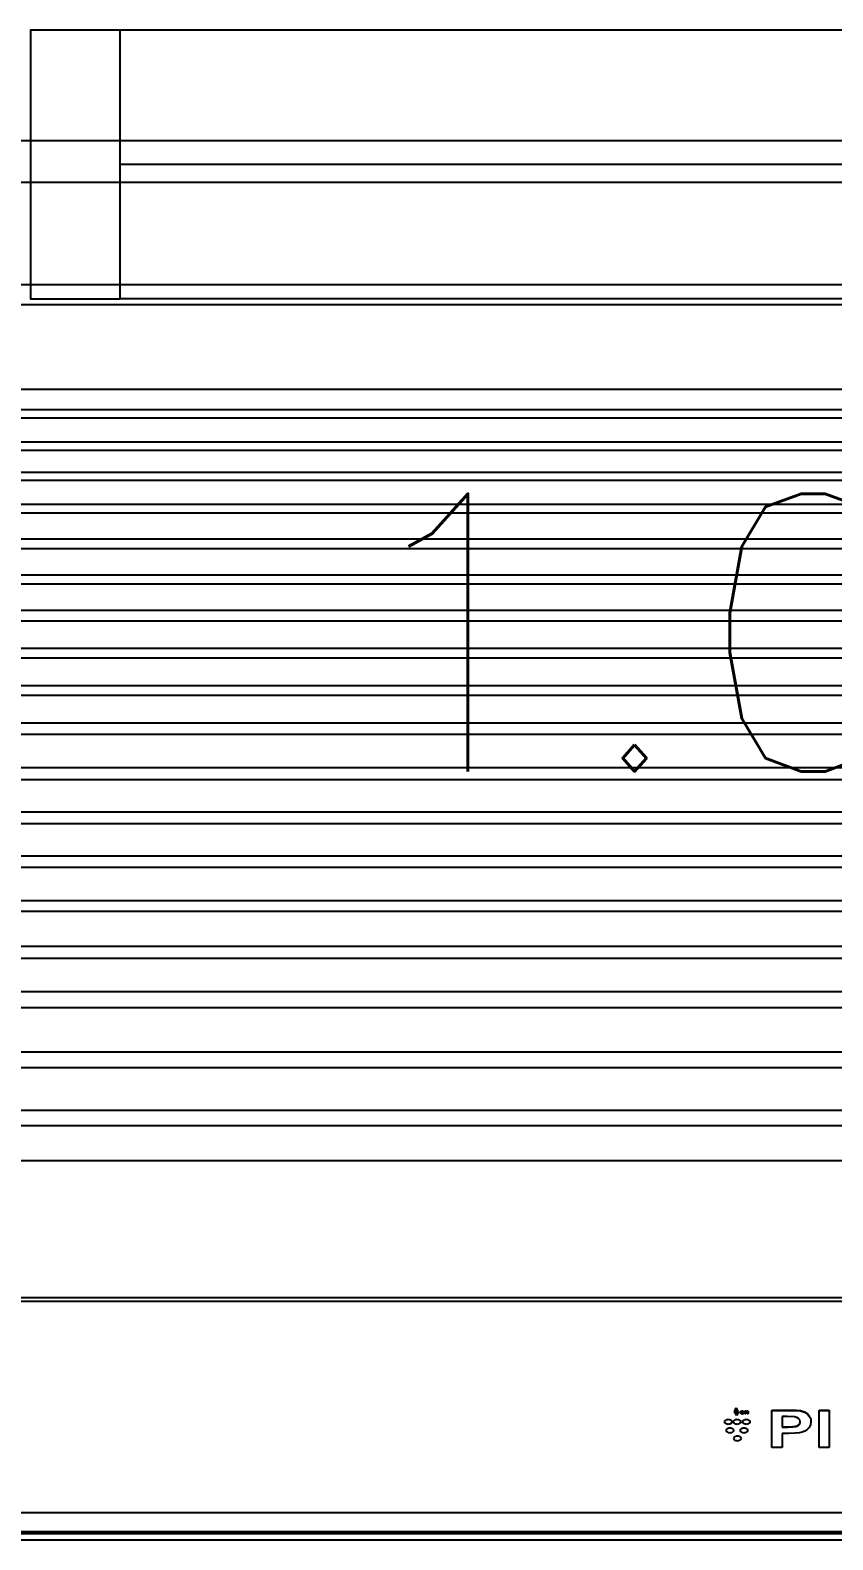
# Model space of a CAD drawing. Header units: inches. Extents: x -106706990 to 300603, y -86718466 to 1728185.
# Drawn here: x 148704 to 149152, y 49729 to 50572 of the extents above; entities that cross this region are included whole.
import ezdxf

# ---------------------------------------------------------------- set-up
doc = ezdxf.new("R2010")
doc.units = ezdxf.units.IN
doc.header["$MEASUREMENT"] = 0
for name, color, linetype in [('A-WIN', 9, 'Continuous'), ('Edges', 7, 'Continuous'), ('logo', 7, 'Continuous')]:
    doc.layers.add(name, color=color, linetype=linetype)
doc.styles.add('ROMANS', font='romans.shx', dxfattribs={"width": 0.75, "height": 200})

# ---------------------------------------------------------------- blocks, each defined once
blk = doc.blocks.new('A$C04C40081')
at = {"layer": 'A-WIN', "color": 8}
for p, q in [((850, 150), (50, 150)), ((850, 75), (50, 75)), ((850, 0), (50, 0))]:
    blk.add_line(p, q, dxfattribs=at)
at = {"layer": 'A-WIN', "color": 8, "linetype": 'Continuous'}
for points in [[(50, 150), (0, 150), (0, 0), (50, 0)], [(850, 150), (900, 150), (900, 0), (850, 0)]]:
    blk.add_lwpolyline(points, close=True, dxfattribs=at)
blk = doc.blocks.new('air con')
at = {"layer": 'Edges'}
for p, q in [((71.402, 41.898), (152.402, 41.898)), ((71.402, 41.095), (152.402, 41.095)), ((71.402, 39.122), (152.402, 39.122)), ((152.402, 38.724), (71.402, 38.724)), ((152.402, 37.092), (71.402, 37.092)), ((152.402, 36.701), (71.402, 36.701)), ((152.402, 36.542), (71.402, 36.542)), ((152.402, 36.078), (71.402, 36.078)), ((152.402, 35.914), (71.402, 35.914)), ((152.402, 35.493), (71.402, 35.493)), ((152.402, 35.34), (71.402, 35.34)), ((152.402, 34.877), (71.402, 34.877)), ((152.402, 34.709), (71.402, 34.709)), ((152.402, 34.207), (71.402, 34.207)), ((152.402, 34.022), (71.402, 34.022)), ((152.402, 33.51), (71.402, 33.51)), ((152.402, 33.335), (71.402, 33.335)), ((152.402, 32.826), (71.402, 32.826)), ((152.402, 32.625), (71.402, 32.625)), ((152.402, 32.098), (71.402, 32.098)), ((152.402, 31.911), (71.402, 31.911)), ((152.402, 31.378), (71.402, 31.378)), ((152.402, 31.189), (71.402, 31.189)), ((152.402, 30.654), (71.402, 30.654)), ((152.402, 30.439), (71.402, 30.439)), ((152.402, 29.791), (71.402, 29.791)), ((152.402, 29.562), (71.402, 29.562)), ((152.402, 28.935), (71.402, 28.935)), ((152.402, 28.714), (71.402, 28.714)), ((152.402, 28.092), (71.402, 28.092)), ((152.402, 27.871), (71.402, 27.871)), ((152.402, 27.226), (71.402, 27.226)), ((152.402, 27.024), (71.402, 27.024)), ((152.402, 26.349), (71.402, 26.349)), ((152.402, 26.117), (71.402, 26.117)), ((152.402, 25.469), (71.402, 25.469)), ((152.402, 25.162), (71.402, 25.162)), ((152.402, 24.304), (71.402, 24.304)), ((152.402, 24.002), (71.402, 24.002)), ((152.402, 23.184), (71.402, 23.184)), ((152.402, 22.883), (71.402, 22.883)), ((152.402, 22.213), (71.402, 22.213)), ((152.402, 19.568), (71.402, 19.568)), ((152.402, 19.493), (71.402, 19.493)), ((106.394, 17.184), (106.395, 17.187)), ((106.395, 17.187), (106.401, 17.199)), ((106.401, 17.199), (106.412, 17.209)), ((106.412, 17.209), (106.427, 17.217)), ((106.427, 17.217), (106.443, 17.222)), ((106.443, 17.222), (106.461, 17.224)), ((106.461, 17.224), (106.479, 17.222)), ((106.479, 17.222), (106.495, 17.217)), ((106.495, 17.217), (106.51, 17.209)), ((106.51, 17.209), (106.521, 17.199)), ((106.521, 17.199), (106.527, 17.187)), ((106.527, 17.187), (106.528, 17.184)), ((106.565, 17.184), (106.566, 17.187)), ((106.566, 17.187), (106.572, 17.199)), ((106.572, 17.199), (106.583, 17.209)), ((106.581, 17.368), (106.616, 17.445)), ((106.626, 17.296), (106.581, 17.368)), ((106.583, 17.209), (106.598, 17.217)), ((106.598, 17.217), (106.614, 17.222)), ((106.614, 17.222), (106.632, 17.224)), ((106.616, 17.445), (106.65, 17.368)), ((106.626, 17.296), (106.616, 17.445)), ((106.65, 17.368), (106.626, 17.296)), ((106.632, 17.224), (106.65, 17.222)), ((106.65, 17.222), (106.666, 17.217)), ((106.666, 17.217), (106.681, 17.209)), ((106.681, 17.209), (106.692, 17.199)), ((106.692, 17.199), (106.698, 17.187)), ((106.695, 17.356), (106.696, 17.363)), ((106.696, 17.347), (106.695, 17.356)), ((106.696, 17.363), (106.699, 17.371)), ((106.699, 17.339), (106.696, 17.347)), ((106.698, 17.187), (106.699, 17.184)), ((106.699, 17.371), (106.705, 17.377)), ((106.705, 17.333), (106.699, 17.339)), ((106.705, 17.377), (106.712, 17.382)), ((106.713, 17.328), (106.705, 17.333)), ((106.712, 17.382), (106.721, 17.384)), ((106.722, 17.326), (106.713, 17.328)), ((106.715, 17.363), (106.714, 17.355)), ((106.714, 17.355), (106.715, 17.347)), ((106.717, 17.366), (106.715, 17.363)), ((106.715, 17.347), (106.717, 17.344)), ((106.719, 17.368), (106.717, 17.366)), ((106.717, 17.344), (106.719, 17.342)), ((106.725, 17.372), (106.719, 17.368)), ((106.719, 17.342), (106.725, 17.338)), ((106.721, 17.384), (106.731, 17.385)), ((106.731, 17.325), (106.722, 17.326)), ((106.731, 17.373), (106.725, 17.372)), ((106.725, 17.338), (106.731, 17.337)), ((106.731, 17.385), (106.739, 17.385)), ((106.735, 17.373), (106.731, 17.373)), ((106.731, 17.337), (106.735, 17.338)), ((106.739, 17.325), (106.731, 17.325)), ((106.738, 17.372), (106.735, 17.373)), ((106.735, 17.338), (106.738, 17.338)), ((106.744, 17.368), (106.738, 17.372)), ((106.738, 17.338), (106.744, 17.342)), ((106.739, 17.385), (106.746, 17.383)), ((106.746, 17.327), (106.739, 17.325)), ((106.742, 17.184), (106.743, 17.187)), ((106.743, 17.187), (106.75, 17.199)), ((106.746, 17.366), (106.744, 17.368)), ((106.744, 17.342), (106.746, 17.344)), ((106.746, 17.383), (106.752, 17.381)), ((106.747, 17.363), (106.746, 17.366)), ((106.746, 17.344), (106.747, 17.347)), ((106.752, 17.33), (106.746, 17.327)), ((106.749, 17.355), (106.747, 17.363)), ((106.747, 17.347), (106.749, 17.355)), ((106.75, 17.199), (106.761, 17.209)), ((106.752, 17.381), (106.758, 17.377)), ((106.758, 17.333), (106.752, 17.33)), ((106.758, 17.377), (106.762, 17.372)), ((106.762, 17.338), (106.758, 17.333)), ((106.761, 17.209), (106.775, 17.217)), ((106.762, 17.372), (106.766, 17.367)), ((106.766, 17.343), (106.762, 17.338)), ((106.766, 17.367), (106.767, 17.361)), ((106.767, 17.349), (106.766, 17.343)), ((106.767, 17.361), (106.768, 17.355)), ((106.768, 17.355), (106.767, 17.349)), ((106.775, 17.217), (106.792, 17.222)), ((106.783, 17.326), (106.783, 17.384)), ((106.783, 17.384), (106.8, 17.384)), ((106.802, 17.326), (106.783, 17.326)), ((106.792, 17.222), (106.809, 17.224)), ((106.8, 17.384), (106.8, 17.376)), ((106.8, 17.376), (106.805, 17.38)), ((106.803, 17.366), (106.802, 17.361)), ((106.802, 17.361), (106.802, 17.352)), ((106.802, 17.352), (106.802, 17.326)), ((106.805, 17.369), (106.803, 17.366)), ((106.805, 17.38), (106.811, 17.383)), ((106.808, 17.371), (106.805, 17.369)), ((106.813, 17.373), (106.808, 17.371)), ((106.809, 17.224), (106.827, 17.222)), ((106.811, 17.383), (106.817, 17.385)), ((106.817, 17.374), (106.813, 17.373)), ((106.817, 17.385), (106.824, 17.385)), ((106.821, 17.373), (106.817, 17.374)), ((106.824, 17.372), (106.821, 17.373)), ((106.824, 17.385), (106.83, 17.385)), ((106.826, 17.37), (106.824, 17.372)), ((106.828, 17.368), (106.826, 17.37)), ((106.827, 17.222), (106.844, 17.217)), ((106.829, 17.363), (106.828, 17.368)), ((106.829, 17.356), (106.829, 17.363)), ((106.829, 17.326), (106.829, 17.356)), ((106.848, 17.326), (106.829, 17.326)), ((106.83, 17.385), (106.835, 17.384)), ((106.835, 17.384), (106.84, 17.381)), ((106.84, 17.381), (106.843, 17.379)), ((106.843, 17.379), (106.845, 17.376)), ((106.844, 17.217), (106.858, 17.209)), ((106.845, 17.376), (106.847, 17.372)), ((106.847, 17.372), (106.848, 17.362)), ((106.848, 17.362), (106.848, 17.326)), ((106.858, 17.209), (106.869, 17.199)), ((106.869, 17.199), (106.876, 17.187)), ((106.876, 17.187), (106.876, 17.184)), ((107.302, 17.402), (107.621, 17.402)), ((107.302, 17.402), (107.302, 17.396)), ((107.302, 17.396), (107.621, 17.396)), ((107.302, 16.682), (107.302, 17.396)), ((107.597, 17.275), (107.501, 17.275)), ((107.501, 17.275), (107.501, 17.079)), ((107.739, 17.27), (107.597, 17.275)), ((107.621, 17.402), (107.77, 17.4)), ((107.621, 17.396), (107.77, 17.393)), ((107.784, 17.259), (107.739, 17.27)), ((107.77, 17.4), (107.857, 17.392)), ((107.77, 17.393), (107.857, 17.385)), ((107.819, 17.238), (107.784, 17.259)), ((107.843, 17.21), (107.819, 17.238)), ((107.85, 17.177), (107.843, 17.21)), ((107.857, 17.392), (107.934, 17.366)), ((107.857, 17.385), (107.934, 17.359)), ((107.934, 17.366), (107.998, 17.322)), ((107.934, 17.359), (107.998, 17.315)), ((107.998, 17.322), (108.023, 17.293)), ((107.998, 17.322), (107.998, 17.315)), ((107.998, 17.315), (108.023, 17.286)), ((108.023, 17.293), (108.023, 17.286)), ((108.023, 17.286), (108.041, 17.26)), ((108.041, 17.26), (108.041, 17.253)), ((108.041, 17.253), (108.052, 17.223)), ((108.052, 17.223), (108.052, 17.217)), ((108.052, 17.217), (108.055, 17.183)), ((108.217, 17.402), (108.405, 17.402)), ((108.217, 17.402), (108.217, 17.396)), ((108.217, 17.396), (108.405, 17.396)), ((108.217, 16.682), (108.217, 17.396)), ((108.405, 17.402), (108.405, 17.396)), ((108.405, 17.396), (108.405, 16.682)), ((106.392, 17.174), (106.394, 17.184)), ((106.395, 17.161), (106.392, 17.174)), ((106.401, 17.149), (106.395, 17.161)), ((106.412, 17.139), (106.401, 17.149)), ((106.427, 17.131), (106.412, 17.139)), ((106.424, 17.008), (106.427, 17.021)), ((106.427, 16.995), (106.424, 17.008)), ((106.443, 17.126), (106.427, 17.131)), ((106.427, 17.021), (106.434, 17.033)), ((106.434, 16.983), (106.427, 16.995)), ((106.434, 17.033), (106.445, 17.044)), ((106.445, 16.973), (106.434, 16.983)), ((106.461, 17.124), (106.443, 17.126)), ((106.445, 17.044), (106.459, 17.051)), ((106.459, 16.965), (106.445, 16.973)), ((106.459, 17.051), (106.475, 17.056)), ((106.475, 16.96), (106.459, 16.965)), ((106.479, 17.126), (106.461, 17.124)), ((106.475, 17.056), (106.493, 17.058)), ((106.493, 16.958), (106.475, 16.96)), ((106.495, 17.131), (106.479, 17.126)), ((106.493, 17.058), (106.511, 17.056)), ((106.511, 16.96), (106.493, 16.958)), ((106.51, 17.139), (106.495, 17.131)), ((106.521, 17.149), (106.51, 17.139)), ((106.511, 17.056), (106.528, 17.051)), ((106.528, 16.965), (106.511, 16.96)), ((106.527, 17.161), (106.521, 17.149)), ((106.53, 17.174), (106.527, 17.161)), ((106.528, 17.184), (106.53, 17.174)), ((106.528, 17.051), (106.542, 17.044)), ((106.542, 16.973), (106.528, 16.965)), ((106.542, 17.044), (106.553, 17.033)), ((106.553, 16.983), (106.542, 16.973)), ((106.553, 17.033), (106.56, 17.021)), ((106.56, 16.995), (106.553, 16.983)), ((106.56, 17.021), (106.562, 17.008)), ((106.562, 17.008), (106.56, 16.995)), ((106.563, 17.174), (106.565, 17.184)), ((106.566, 17.161), (106.563, 17.174)), ((106.572, 17.149), (106.566, 17.161)), ((106.583, 17.139), (106.572, 17.149)), ((106.598, 17.131), (106.583, 17.139)), ((106.591, 16.889), (106.605, 16.897)), ((106.614, 17.126), (106.598, 17.131)), ((106.605, 16.897), (106.621, 16.902)), ((106.632, 17.124), (106.614, 17.126)), ((106.621, 16.902), (106.639, 16.903)), ((106.65, 17.126), (106.632, 17.124)), ((106.639, 16.903), (106.657, 16.902)), ((106.666, 17.131), (106.65, 17.126)), ((106.657, 16.902), (106.674, 16.897)), ((106.681, 17.139), (106.666, 17.131)), ((106.674, 16.897), (106.688, 16.889)), ((106.692, 17.149), (106.681, 17.139)), ((106.698, 17.161), (106.692, 17.149)), ((106.694, 17.008), (106.697, 17.021)), ((106.697, 16.995), (106.694, 17.008)), ((106.697, 17.021), (106.704, 17.033)), ((106.704, 16.983), (106.697, 16.995)), ((106.701, 17.174), (106.698, 17.161)), ((106.699, 17.184), (106.701, 17.174)), ((106.704, 17.033), (106.715, 17.044)), ((106.715, 16.973), (106.704, 16.983)), ((106.715, 17.044), (106.729, 17.051)), ((106.729, 16.965), (106.715, 16.973)), ((106.729, 17.051), (106.745, 17.056)), ((106.745, 16.96), (106.729, 16.965)), ((106.741, 17.174), (106.742, 17.184)), ((106.743, 17.161), (106.741, 17.174)), ((106.75, 17.149), (106.743, 17.161)), ((106.745, 17.056), (106.763, 17.058)), ((106.763, 16.958), (106.745, 16.96)), ((106.761, 17.139), (106.75, 17.149)), ((106.775, 17.131), (106.761, 17.139)), ((106.763, 17.058), (106.781, 17.056)), ((106.781, 16.96), (106.763, 16.958)), ((106.792, 17.126), (106.775, 17.131)), ((106.781, 17.056), (106.798, 17.051)), ((106.798, 16.965), (106.781, 16.96)), ((106.809, 17.124), (106.792, 17.126)), ((106.798, 17.051), (106.812, 17.044)), ((106.812, 16.973), (106.798, 16.965)), ((106.827, 17.126), (106.809, 17.124)), ((106.812, 17.044), (106.823, 17.033)), ((106.823, 16.983), (106.812, 16.973)), ((106.823, 17.033), (106.83, 17.021)), ((106.83, 16.995), (106.823, 16.983)), ((106.844, 17.131), (106.827, 17.126)), ((106.83, 17.021), (106.832, 17.008)), ((106.832, 17.008), (106.83, 16.995)), ((106.858, 17.139), (106.844, 17.131)), ((106.869, 17.149), (106.858, 17.139)), ((106.876, 17.161), (106.869, 17.149)), ((106.876, 17.184), (106.878, 17.174)), ((106.878, 17.174), (106.876, 17.161)), ((107.501, 17.079), (107.609, 17.079)), ((107.501, 17.079), (107.501, 17.072)), ((107.501, 17.072), (107.609, 17.072)), ((107.63, 16.951), (107.501, 16.951)), ((107.501, 16.951), (107.501, 16.682)), ((107.609, 17.079), (107.707, 17.082)), ((107.609, 17.072), (107.707, 17.075)), ((107.749, 16.954), (107.63, 16.951)), ((107.707, 17.082), (107.766, 17.09)), ((107.707, 17.075), (107.766, 17.083)), ((107.707, 17.082), (107.707, 17.075)), ((107.836, 16.961), (107.749, 16.954)), ((107.766, 17.09), (107.802, 17.105)), ((107.766, 17.083), (107.802, 17.098)), ((107.766, 17.09), (107.766, 17.083)), ((107.802, 17.105), (107.828, 17.125)), ((107.802, 17.098), (107.828, 17.119)), ((107.802, 17.105), (107.802, 17.098)), ((107.838, 17.14), (107.828, 17.125)), ((107.828, 17.125), (107.828, 17.119)), ((107.888, 16.974), (107.836, 16.961)), ((107.838, 17.14), (107.845, 17.144)), ((107.844, 17.15), (107.847, 17.162)), ((107.844, 17.15), (107.845, 17.144)), ((107.847, 17.162), (107.85, 17.177)), ((107.939, 16.995), (107.888, 16.974)), ((107.985, 17.025), (107.939, 16.995)), ((108.022, 17.065), (107.985, 17.025)), ((108.047, 17.115), (108.022, 17.065)), ((108.055, 17.176), (108.047, 17.115)), ((108.055, 17.18), (108.055, 17.183)), ((108.055, 17.176), (108.055, 17.183)), ((108.055, 17.18), (108.055, 17.176)), ((106.57, 16.853), (106.573, 16.866)), ((106.573, 16.84), (106.57, 16.853)), ((106.573, 16.866), (106.58, 16.878)), ((106.58, 16.828), (106.573, 16.84)), ((106.58, 16.878), (106.591, 16.889)), ((106.591, 16.818), (106.58, 16.828)), ((106.605, 16.81), (106.591, 16.818)), ((106.621, 16.805), (106.605, 16.81)), ((106.639, 16.803), (106.621, 16.805)), ((106.657, 16.805), (106.639, 16.803)), ((106.674, 16.81), (106.657, 16.805)), ((106.688, 16.818), (106.674, 16.81)), ((106.688, 16.889), (106.699, 16.878)), ((106.699, 16.828), (106.688, 16.818)), ((106.699, 16.878), (106.706, 16.866)), ((106.706, 16.84), (106.699, 16.828)), ((106.706, 16.866), (106.708, 16.853)), ((106.708, 16.853), (106.706, 16.84)), ((107.501, 16.682), (107.302, 16.682)), ((108.405, 16.682), (108.217, 16.682)), ((146.421, 15.42), (76.921, 15.42)), ((71.402, 14.898), (152.402, 14.898)), ((146.421, 15.051), (76.921, 15.051)), ((146.421, 15.012), (76.921, 15.012))]:
    blk.add_line(p, q, dxfattribs=at)

msp = doc.modelspace()

# ---------------------------------------------------------------- block references
at = {"xscale": 28.92590521224616, "yscale": 28.92590521224616, "zscale": 28.92590521224616}
msp.add_blockref('air con', (146013.87, 49298.53), dxfattribs=at)
at = {"layer": 'A-WIN', "color": 8}
msp.add_blockref('A$C04C40081', (148704.23, 50422.04), dxfattribs=at)

# ---------------------------------------------------------------- texts
at = {"layer": 'logo', "color": 7, "style": 'ROMANS'}
msp.add_text('1.0HP', height=154.934, dxfattribs=at).set_placement((148875.12, 50158.37))

doc.saveas('drawing.dxf')
